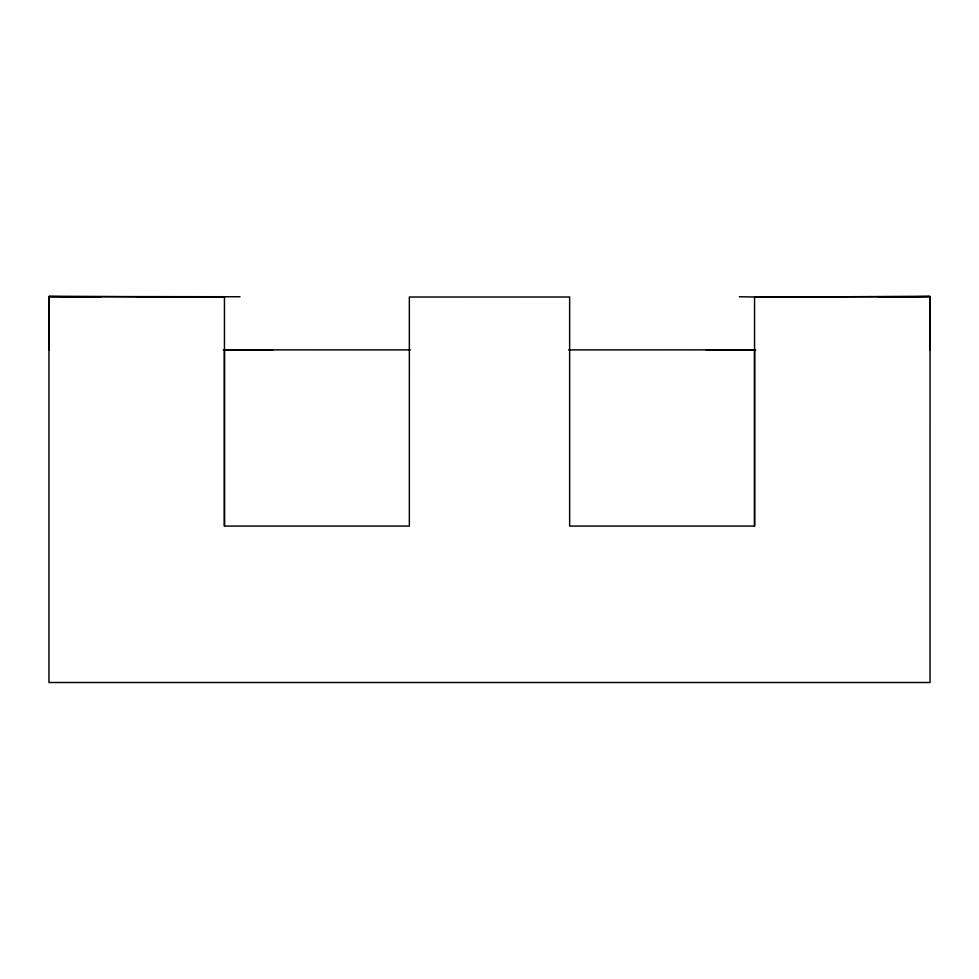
<?xml version="1.0" encoding="UTF-8"?>
<svg xmlns="http://www.w3.org/2000/svg" width="979" height="979" viewBox="0 0 979 979"><rect width="100%" height="100%" fill="white"/><g stroke="black" fill="none" stroke-linecap="round" stroke-linejoin="round"><path stroke-width="1.47" d="M48.95 349.833L48.962 296.588L100.604 297.126M739.304 296.747L754.552 297.004L754.552 526.078L569.643 526.09L569.643 297.004L409.344 297.016L409.357 526.09L224.436 526.078L224.436 349.87L410.421 349.895M841.94 297.004L754.552 297.004L930.05 296.49L930.038 682.51L48.95 682.51L48.95 296.49L240.002 296.747M930.05 296.49L767.781 296.992L779.896 297.126M878.396 297.126L930.038 296.588L930.05 349.833M199.104 297.126L211.219 296.992L48.95 296.49M137.06 297.004L224.448 297.004L224.448 526.078M223.249 349.919L272.86 349.895M706.14 349.895L755.751 349.919M568.579 349.895L754.564 349.87L754.564 526.078"/></g></svg>
